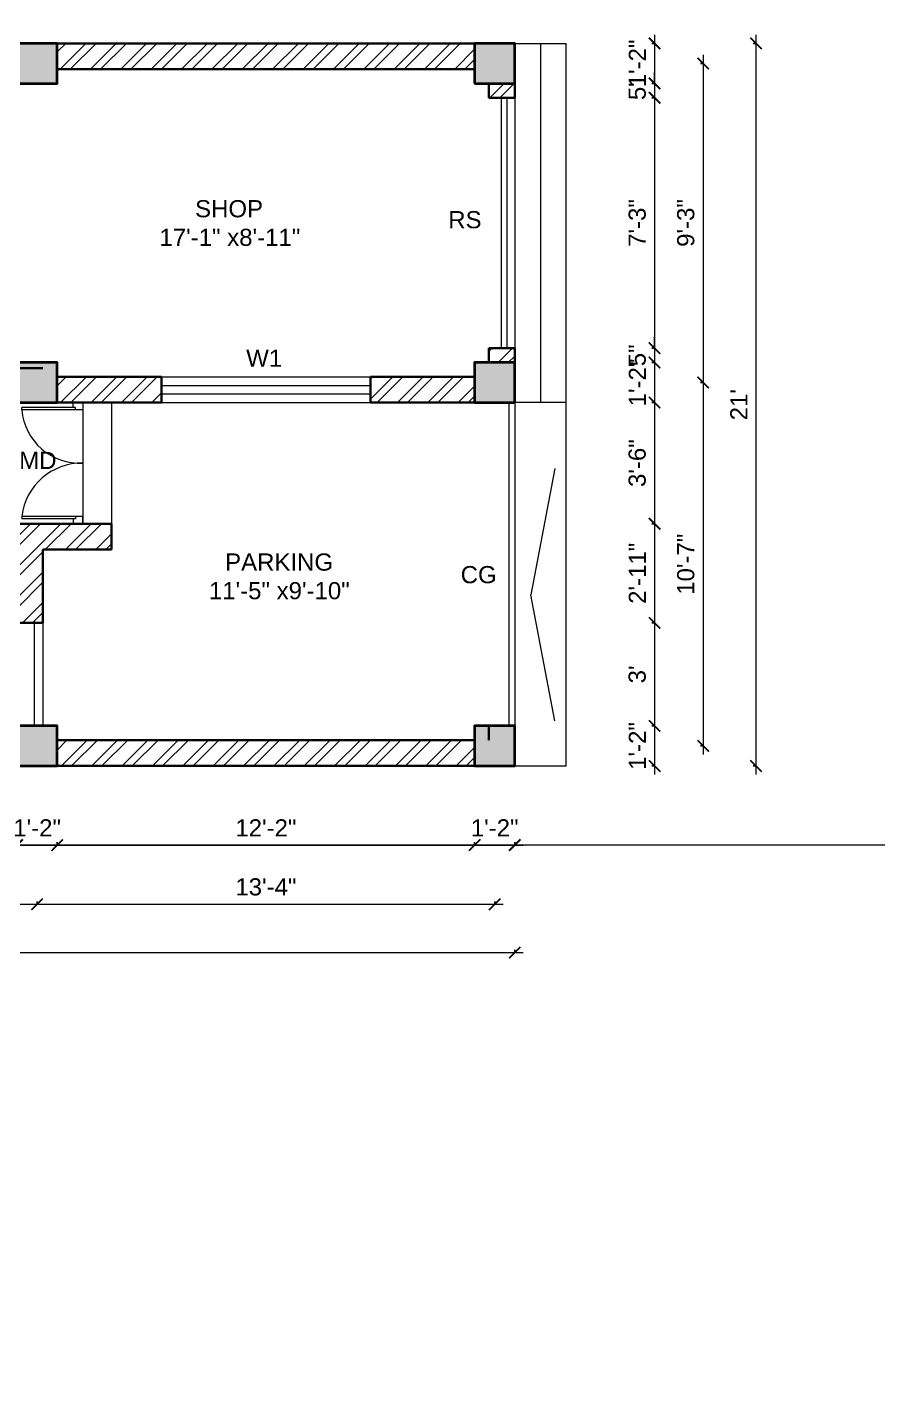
# Model space of a CAD drawing. Header units: inches. Extents: x -12071822 to 12321209, y -1222525 to 1319227.
# Drawn here: x 117506.6 to 117803.9, y 46205.2 to 46678.9 of the extents above; entities that cross this region are included whole.
import ezdxf

# ---------------------------------------------------------------- set-up
doc = ezdxf.new("R2010")
doc.units = ezdxf.units.IN
doc.header["$MEASUREMENT"] = 0
doc.header["$PDMODE"] = 35
for name, color, linetype, lineweight in [('Column', 181, 'Continuous', 40), ('Dimension', 130, 'Continuous', 9), ('Hatch', 9, 'Continuous', 9), ('Stairs', 61, 'Continuous', 18), ('TEXT', 255, 'Continuous', 35), ('Walls', 11, 'Continuous', 35), ('Windows', 151, 'Continuous', 15)]:
    doc.layers.add(name, color=color, linetype=linetype, lineweight=lineweight)
doc.styles.get("Standard").update_dxf_attribs({"font": 'arial.ttf'})
doc.dimstyles.get("Standard").update_dxf_attribs({"dimtxt": 6, "dimasz": 4, "dimexe": 0, "dimexo": 6, "dimgap": 3, "dimtad": 1, "dimdec": 0, "dimzin": 0, "dimdsep": 46, "dimlunit": 4, "dimtxsty": 'Standard', "dimblk": 'ARCHTICK', "dimcen": 0.09, "dimdle": 3, "dimclrd": 256, "dimadec": 0, "dimazin": 0, "dimtfac": 1, "dimtdec": 0, "dimtofl": 0, "dimtmove": 0, "dimatfit": 3, "dimfxl": 1, "dimfxlon": 1, "dimtolj": 1, "dimtzin": 0, "dimlwd": -1, "dimarcsym": 0})
pattern_1 = [(45, (-5410.089, 7867.5356), (-5.30330086, 5.30330086), []), (45, (-5406.5535, 7867.5356), (-5.30330086, 5.30330086), [])]
pattern_2 = [(45, (-5409.089, 7867.5356), (-5.30330086, 5.30330086), []), (45, (-5405.5535, 7867.5356), (-5.30330086, 5.30330086), [])]

# ---------------------------------------------------------------- blocks, each defined once
blk = doc.blocks.new('colm')
at = {"layer": 'Hatch'}
h = blk.add_hatch(color=256, dxfattribs=at)
h.dxf.hatch_style = 1
h.paths.add_polyline_path([(66705.71, 8319.73), (66705.71, 8307.73), (66717.71, 8307.73), (66717.71, 8319.73)])
at = {"layer": 'Column'}
blk.add_lwpolyline([(66705.71, 8307.73), (66717.71, 8307.73), (66717.71, 8319.73), (66705.71, 8319.73)], close=True, dxfattribs=at)
blk = doc.blocks.new('hghdg')
at = {"layer": 'Windows'}
for p, q in [((98024.54, 19731.64), (98024.54, 19751.9)), ((98025.51, 19751.9), (98024.54, 19751.9)), ((98025.51, 19730.66), (98025.51, 19751.92)), ((98067.62, 19730.66), (98067.62, 19751.92)), ((98067.62, 19751.9), (98068.59, 19751.9)), ((98068.59, 19731.64), (98068.59, 19751.9)), ((98024.54, 19731.64), (98022.59, 19731.64)), ((98022.59, 19731.64), (98022.59, 19727.74)), ((98024.54, 19730.66), (98024.54, 19731.64)), ((98025.51, 19730.66), (98024.54, 19730.66)), ((98025.51, 19727.74), (98025.51, 19730.66)), ((98067.62, 19727.74), (98067.62, 19730.66)), ((98067.62, 19730.66), (98068.59, 19730.66)), ((98068.59, 19730.66), (98068.59, 19731.64)), ((98068.59, 19731.64), (98070.54, 19731.64)), ((98070.54, 19731.64), (98070.54, 19727.74)), ((98022.59, 19727.74), (98025.51, 19727.74)), ((98070.54, 19727.74), (98067.62, 19727.74))]:
    blk.add_line(p, q, dxfattribs=at)
for centre, radius, start, end in [((98022.69, 19728.19), 23.88, 358.9393, 83.2199), ((98069.47, 19729.03), 22.94, 94.6313, 183.2095)]:
    blk.add_arc(centre, radius, start, end, dxfattribs=at)
blk = doc.blocks.new('_ArchTick')
at = {"color": 0, "linetype": 'ByBlock', "const_width": 0.15}
blk.add_lwpolyline([(-0.5, -0.5), (0.5, 0.5)], dxfattribs=at)
blk = doc.blocks.new('*D1889')
at = {"layer": 'Defpoints', "color": 0, "transparency": 16777216}
for p in [(117517.13, 46700.77), (117503.13, 46673.24), (117517.13, 46673.24)]:
    blk.add_point(p, dxfattribs=at)
at = {"layer": 'Dimension', "transparency": 16777216}
blk.add_line((117500.13, 46700.77), (117520.13, 46700.77), dxfattribs=at)
at = {"layer": 'Dimension', "color": 0, "lineweight": -2, "transparency": 16777216}
for p, q in [((117503.13, 46699.77), (117503.13, 46700.77)), ((117517.13, 46699.77), (117517.13, 46700.77))]:
    blk.add_line(p, q, dxfattribs=at)
at = {"layer": 'Dimension', "transparency": 16777216, "xscale": 4, "yscale": 4, "zscale": 4, "rotation": 180}
blk.add_blockref('_ArchTick', (117503.13, 46700.77), dxfattribs=at)
at = {"layer": 'Dimension', "transparency": 16777216, "xscale": 4, "yscale": 4, "zscale": 4}
blk.add_blockref('_ArchTick', (117517.13, 46700.77), dxfattribs=at)
at = {"layer": 'Dimension', "color": 0, "lineweight": -2, "transparency": 16777216, "insert": (117510.13, 46706.78), "char_height": 6, "attachment_point": 5}
blk.add_mtext('\\A1;1\'-2"', dxfattribs=at)
blk = doc.blocks.new('*D1890')
at = {"layer": 'Defpoints', "color": 0, "transparency": 16777216}
for p in [(117663.01, 46700.77), (117517.13, 46673.24), (117663.01, 46673.24)]:
    blk.add_point(p, dxfattribs=at)
at = {"layer": 'Dimension', "transparency": 16777216}
blk.add_line((117514.13, 46700.77), (117666.01, 46700.77), dxfattribs=at)
at = {"layer": 'Dimension', "color": 0, "lineweight": -2, "transparency": 16777216}
for p, q in [((117517.13, 46699.77), (117517.13, 46700.77)), ((117663.01, 46699.77), (117663.01, 46700.77))]:
    blk.add_line(p, q, dxfattribs=at)
at = {"layer": 'Dimension', "transparency": 16777216, "xscale": 4, "yscale": 4, "zscale": 4, "rotation": 180}
blk.add_blockref('_ArchTick', (117517.13, 46700.77), dxfattribs=at)
at = {"layer": 'Dimension', "transparency": 16777216, "xscale": 4, "yscale": 4, "zscale": 4}
blk.add_blockref('_ArchTick', (117663.01, 46700.77), dxfattribs=at)
at = {"layer": 'Dimension', "color": 0, "lineweight": -2, "transparency": 16777216, "insert": (117590.07, 46706.78), "char_height": 6, "attachment_point": 5}
blk.add_mtext('\\A1;12\'-2"', dxfattribs=at)
blk = doc.blocks.new('*D1891')
at = {"layer": 'Defpoints', "color": 0, "transparency": 16777216}
for p in [(117677.01, 46700.77), (117663.01, 46673.24), (117677.01, 46673.24)]:
    blk.add_point(p, dxfattribs=at)
at = {"layer": 'Dimension', "transparency": 16777216}
blk.add_line((117660.01, 46700.77), (117680.01, 46700.77), dxfattribs=at)
at = {"layer": 'Dimension', "color": 0, "lineweight": -2, "transparency": 16777216}
for p, q in [((117663.01, 46699.77), (117663.01, 46700.77)), ((117677.01, 46699.77), (117677.01, 46700.77))]:
    blk.add_line(p, q, dxfattribs=at)
at = {"layer": 'Dimension', "transparency": 16777216, "xscale": 4, "yscale": 4, "zscale": 4, "rotation": 180}
blk.add_blockref('_ArchTick', (117663.01, 46700.77), dxfattribs=at)
at = {"layer": 'Dimension', "transparency": 16777216, "xscale": 4, "yscale": 4, "zscale": 4}
blk.add_blockref('_ArchTick', (117677.01, 46700.77), dxfattribs=at)
at = {"layer": 'Dimension', "color": 0, "lineweight": -2, "transparency": 16777216, "insert": (117670.01, 46706.78), "char_height": 6, "attachment_point": 5}
blk.add_mtext('\\A1;1\'-2"', dxfattribs=at)
blk = doc.blocks.new('*D1893')
at = {"layer": 'Defpoints', "color": 0, "transparency": 16777216}
for p in [(117510.13, 46715.79), (117323.13, 46673.24), (117510.13, 46673.24)]:
    blk.add_point(p, dxfattribs=at)
at = {"layer": 'Dimension', "transparency": 16777216}
blk.add_line((117320.13, 46715.79), (117513.13, 46715.79), dxfattribs=at)
at = {"layer": 'Dimension', "color": 0, "lineweight": -2, "transparency": 16777216}
for p, q in [((117323.13, 46714.79), (117323.13, 46715.79)), ((117510.13, 46714.79), (117510.13, 46715.79))]:
    blk.add_line(p, q, dxfattribs=at)
at = {"layer": 'Dimension', "transparency": 16777216, "xscale": 4, "yscale": 4, "zscale": 4, "rotation": 180}
blk.add_blockref('_ArchTick', (117323.13, 46715.79), dxfattribs=at)
at = {"layer": 'Dimension', "transparency": 16777216, "xscale": 4, "yscale": 4, "zscale": 4}
blk.add_blockref('_ArchTick', (117510.13, 46715.79), dxfattribs=at)
at = {"layer": 'Dimension', "color": 0, "lineweight": -2, "transparency": 16777216, "insert": (117416.63, 46721.85), "char_height": 6, "attachment_point": 5}
blk.add_mtext('\\A1;15\'-7"', dxfattribs=at)
blk = doc.blocks.new('*D1894')
at = {"layer": 'Defpoints', "color": 0, "transparency": 16777216}
for p in [(117670.01, 46715.79), (117510.13, 46673.24), (117670.01, 46673.24)]:
    blk.add_point(p, dxfattribs=at)
at = {"layer": 'Dimension', "transparency": 16777216}
blk.add_line((117507.13, 46715.79), (117673.01, 46715.79), dxfattribs=at)
at = {"layer": 'Dimension', "color": 0, "lineweight": -2, "transparency": 16777216}
for p, q in [((117510.13, 46714.79), (117510.13, 46715.79)), ((117670.01, 46714.79), (117670.01, 46715.79))]:
    blk.add_line(p, q, dxfattribs=at)
at = {"layer": 'Dimension', "transparency": 16777216, "xscale": 4, "yscale": 4, "zscale": 4, "rotation": 180}
blk.add_blockref('_ArchTick', (117510.13, 46715.79), dxfattribs=at)
at = {"layer": 'Dimension', "transparency": 16777216, "xscale": 4, "yscale": 4, "zscale": 4}
blk.add_blockref('_ArchTick', (117670.01, 46715.79), dxfattribs=at)
at = {"layer": 'Dimension', "color": 0, "lineweight": -2, "transparency": 16777216, "insert": (117590.07, 46721.85), "char_height": 6, "attachment_point": 5}
blk.add_mtext('\\A1;13\'-4"', dxfattribs=at)
blk = doc.blocks.new('*D1824')
at = {"layer": 'Defpoints', "color": 0, "transparency": 16777216}
for p in [(117677.01, 46732.36), (117177.31, 46673.24), (117677.01, 46673.24)]:
    blk.add_point(p, dxfattribs=at)
at = {"layer": 'Dimension', "transparency": 16777216}
blk.add_line((117174.31, 46732.36), (117680.01, 46732.36), dxfattribs=at)
at = {"layer": 'Dimension', "color": 0, "lineweight": -2, "transparency": 16777216}
for p, q in [((117177.31, 46731.36), (117177.31, 46732.36)), ((117677.01, 46731.36), (117677.01, 46732.36))]:
    blk.add_line(p, q, dxfattribs=at)
at = {"layer": 'Dimension', "transparency": 16777216, "xscale": 4, "yscale": 4, "zscale": 4, "rotation": 180}
blk.add_blockref('_ArchTick', (117177.31, 46732.36), dxfattribs=at)
at = {"layer": 'Dimension', "transparency": 16777216, "xscale": 4, "yscale": 4, "zscale": 4}
blk.add_blockref('_ArchTick', (117677.01, 46732.36), dxfattribs=at)
at = {"layer": 'Dimension', "color": 0, "lineweight": -2, "transparency": 16777216, "insert": (117427.16, 46738.42), "char_height": 6, "attachment_point": 5}
blk.add_mtext('\\A1;41\'-8"', dxfattribs=at)
blk = doc.blocks.new('*D1907')
at = {"layer": 'Defpoints', "color": 0, "transparency": 16777216}
for p in [(117503.13, 46420.74), (117517.13, 46420.74), (117517.13, 46393.1)]:
    blk.add_point(p, dxfattribs=at)
at = {"layer": 'Dimension', "transparency": 16777216}
blk.add_line((117500.13, 46393.1), (117520.13, 46393.1), dxfattribs=at)
at = {"layer": 'Dimension', "color": 0, "lineweight": -2, "transparency": 16777216}
for p, q in [((117503.13, 46394.1), (117503.13, 46393.1)), ((117517.13, 46394.1), (117517.13, 46393.1))]:
    blk.add_line(p, q, dxfattribs=at)
at = {"layer": 'Dimension', "transparency": 16777216, "xscale": 4, "yscale": 4, "zscale": 4, "rotation": 180}
blk.add_blockref('_ArchTick', (117503.13, 46393.1), dxfattribs=at)
at = {"layer": 'Dimension', "transparency": 16777216, "xscale": 4, "yscale": 4, "zscale": 4}
blk.add_blockref('_ArchTick', (117517.13, 46393.1), dxfattribs=at)
at = {"layer": 'Dimension', "color": 0, "lineweight": -2, "transparency": 16777216, "insert": (117510.13, 46399.12), "char_height": 6, "attachment_point": 5}
blk.add_mtext('\\A1;1\'-2"', dxfattribs=at)
blk = doc.blocks.new('*D1908')
at = {"layer": 'Defpoints', "color": 0, "transparency": 16777216}
for p in [(117517.13, 46420.74), (117663.01, 46420.74), (117663.01, 46393.1)]:
    blk.add_point(p, dxfattribs=at)
at = {"layer": 'Dimension', "transparency": 16777216}
blk.add_line((117514.13, 46393.1), (117666.01, 46393.1), dxfattribs=at)
at = {"layer": 'Dimension', "color": 0, "lineweight": -2, "transparency": 16777216}
for p, q in [((117517.13, 46394.1), (117517.13, 46393.1)), ((117663.01, 46394.1), (117663.01, 46393.1))]:
    blk.add_line(p, q, dxfattribs=at)
at = {"layer": 'Dimension', "transparency": 16777216, "xscale": 4, "yscale": 4, "zscale": 4, "rotation": 180}
blk.add_blockref('_ArchTick', (117517.13, 46393.1), dxfattribs=at)
at = {"layer": 'Dimension', "transparency": 16777216, "xscale": 4, "yscale": 4, "zscale": 4}
blk.add_blockref('_ArchTick', (117663.01, 46393.1), dxfattribs=at)
at = {"layer": 'Dimension', "color": 0, "lineweight": -2, "transparency": 16777216, "insert": (117590.07, 46399.12), "char_height": 6, "attachment_point": 5}
blk.add_mtext('\\A1;12\'-2"', dxfattribs=at)
blk = doc.blocks.new('*D1909')
at = {"layer": 'Defpoints', "color": 0, "transparency": 16777216}
for p in [(117663.01, 46420.74), (117677.01, 46420.74), (117677.01, 46393.1)]:
    blk.add_point(p, dxfattribs=at)
at = {"layer": 'Dimension', "transparency": 16777216}
blk.add_line((117660.01, 46393.1), (117680.01, 46393.1), dxfattribs=at)
at = {"layer": 'Dimension', "color": 0, "lineweight": -2, "transparency": 16777216}
for p, q in [((117663.01, 46394.1), (117663.01, 46393.1)), ((117677.01, 46394.1), (117677.01, 46393.1))]:
    blk.add_line(p, q, dxfattribs=at)
at = {"layer": 'Dimension', "transparency": 16777216, "xscale": 4, "yscale": 4, "zscale": 4, "rotation": 180}
blk.add_blockref('_ArchTick', (117663.01, 46393.1), dxfattribs=at)
at = {"layer": 'Dimension', "transparency": 16777216, "xscale": 4, "yscale": 4, "zscale": 4}
blk.add_blockref('_ArchTick', (117677.01, 46393.1), dxfattribs=at)
at = {"layer": 'Dimension', "color": 0, "lineweight": -2, "transparency": 16777216, "insert": (117670.01, 46399.12), "char_height": 6, "attachment_point": 5}
blk.add_mtext('\\A1;1\'-2"', dxfattribs=at)
blk = doc.blocks.new('*D1911')
at = {"layer": 'Defpoints', "color": 0, "transparency": 16777216}
for p in [(117323.13, 46420.74), (117510.13, 46420.74), (117510.13, 46372.41)]:
    blk.add_point(p, dxfattribs=at)
at = {"layer": 'Dimension', "transparency": 16777216}
blk.add_line((117320.13, 46372.41), (117513.13, 46372.41), dxfattribs=at)
at = {"layer": 'Dimension', "color": 0, "lineweight": -2, "transparency": 16777216}
for p, q in [((117323.13, 46373.41), (117323.13, 46372.41)), ((117510.13, 46373.41), (117510.13, 46372.41))]:
    blk.add_line(p, q, dxfattribs=at)
at = {"layer": 'Dimension', "transparency": 16777216, "xscale": 4, "yscale": 4, "zscale": 4, "rotation": 180}
blk.add_blockref('_ArchTick', (117323.13, 46372.41), dxfattribs=at)
at = {"layer": 'Dimension', "transparency": 16777216, "xscale": 4, "yscale": 4, "zscale": 4}
blk.add_blockref('_ArchTick', (117510.13, 46372.41), dxfattribs=at)
at = {"layer": 'Dimension', "color": 0, "lineweight": -2, "transparency": 16777216, "insert": (117416.63, 46378.47), "char_height": 6, "attachment_point": 5}
blk.add_mtext('\\A1;15\'-7"', dxfattribs=at)
blk = doc.blocks.new('*D1912')
at = {"layer": 'Defpoints', "color": 0, "transparency": 16777216}
for p in [(117510.13, 46420.74), (117670.01, 46420.74), (117670.01, 46372.41)]:
    blk.add_point(p, dxfattribs=at)
at = {"layer": 'Dimension', "transparency": 16777216}
blk.add_line((117507.13, 46372.41), (117673.01, 46372.41), dxfattribs=at)
at = {"layer": 'Dimension', "color": 0, "lineweight": -2, "transparency": 16777216}
for p, q in [((117510.13, 46373.41), (117510.13, 46372.41)), ((117670.01, 46373.41), (117670.01, 46372.41))]:
    blk.add_line(p, q, dxfattribs=at)
at = {"layer": 'Dimension', "transparency": 16777216, "xscale": 4, "yscale": 4, "zscale": 4, "rotation": 180}
blk.add_blockref('_ArchTick', (117510.13, 46372.41), dxfattribs=at)
at = {"layer": 'Dimension', "transparency": 16777216, "xscale": 4, "yscale": 4, "zscale": 4}
blk.add_blockref('_ArchTick', (117670.01, 46372.41), dxfattribs=at)
at = {"layer": 'Dimension', "color": 0, "lineweight": -2, "transparency": 16777216, "insert": (117590.07, 46378.47), "char_height": 6, "attachment_point": 5}
blk.add_mtext('\\A1;13\'-4"', dxfattribs=at)
blk = doc.blocks.new('*D1827')
at = {"layer": 'Defpoints', "color": 0, "transparency": 16777216}
for p in [(117177.31, 46497.74), (117677.01, 46420.74), (117677.01, 46355.54)]:
    blk.add_point(p, dxfattribs=at)
at = {"layer": 'Dimension', "transparency": 16777216}
blk.add_line((117174.31, 46355.54), (117680.01, 46355.54), dxfattribs=at)
at = {"layer": 'Dimension', "color": 0, "lineweight": -2, "transparency": 16777216}
for p, q in [((117177.31, 46356.54), (117177.31, 46355.54)), ((117677.01, 46356.54), (117677.01, 46355.54))]:
    blk.add_line(p, q, dxfattribs=at)
at = {"layer": 'Dimension', "transparency": 16777216, "xscale": 4, "yscale": 4, "zscale": 4, "rotation": 180}
blk.add_blockref('_ArchTick', (117177.31, 46355.54), dxfattribs=at)
at = {"layer": 'Dimension', "transparency": 16777216, "xscale": 4, "yscale": 4, "zscale": 4}
blk.add_blockref('_ArchTick', (117677.01, 46355.54), dxfattribs=at)
at = {"layer": 'Dimension', "color": 0, "lineweight": -2, "transparency": 16777216, "insert": (117427.16, 46361.6), "char_height": 6, "attachment_point": 5}
blk.add_mtext('\\A1;41\'-8"', dxfattribs=at)
blk = doc.blocks.new('*D1913')
at = {"layer": 'Defpoints', "color": 0, "transparency": 16777216}
for p in [(117677.01, 46673.24), (117677.01, 46659.24), (117725.89, 46659.24)]:
    blk.add_point(p, dxfattribs=at)
at = {"layer": 'Dimension', "transparency": 16777216}
blk.add_line((117725.89, 46676.24), (117725.89, 46656.24), dxfattribs=at)
at = {"layer": 'Dimension', "color": 0, "lineweight": -2, "transparency": 16777216}
for p, q in [((117724.89, 46673.24), (117725.89, 46673.24)), ((117724.89, 46659.24), (117725.89, 46659.24))]:
    blk.add_line(p, q, dxfattribs=at)
at = {"layer": 'Dimension', "transparency": 16777216, "xscale": 4, "yscale": 4, "zscale": 4}
for p, rotation in [((117725.89, 46673.24), 90), ((117725.89, 46659.24), 270)]:
    blk.add_blockref('_ArchTick', p, dxfattribs=dict(at, rotation=rotation))
at = {"layer": 'Dimension', "color": 0, "lineweight": -2, "transparency": 16777216, "insert": (117719.88, 46666.24), "char_height": 6, "attachment_point": 5, "rotation": 90}
blk.add_mtext('\\A1;1\'-2"', dxfattribs=at)
blk = doc.blocks.new('*D1828')
at = {"layer": 'Defpoints', "color": 0, "transparency": 16777216}
for p in [(117677.01, 46654.24), (117677.01, 46566.74), (117725.89, 46566.74)]:
    blk.add_point(p, dxfattribs=at)
at = {"layer": 'Dimension', "transparency": 16777216}
blk.add_line((117725.89, 46657.24), (117725.89, 46563.74), dxfattribs=at)
at = {"layer": 'Dimension', "color": 0, "lineweight": -2, "transparency": 16777216}
for p, q in [((117724.89, 46654.24), (117725.89, 46654.24)), ((117724.89, 46566.74), (117725.89, 46566.74))]:
    blk.add_line(p, q, dxfattribs=at)
at = {"layer": 'Dimension', "transparency": 16777216, "xscale": 4, "yscale": 4, "zscale": 4}
for p, rotation in [((117725.89, 46654.24), 90), ((117725.89, 46566.74), 270)]:
    blk.add_blockref('_ArchTick', p, dxfattribs=dict(at, rotation=rotation))
at = {"layer": 'Dimension', "color": 0, "lineweight": -2, "transparency": 16777216, "insert": (117719.83, 46610.49), "char_height": 6, "attachment_point": 5, "rotation": 90}
blk.add_mtext('\\A1;7\'-3"', dxfattribs=at)
blk = doc.blocks.new('*D1914')
at = {"layer": 'Defpoints', "color": 0, "transparency": 16777216}
for p in [(117677.01, 46561.74), (117677.01, 46547.74), (117725.89, 46547.74)]:
    blk.add_point(p, dxfattribs=at)
at = {"layer": 'Dimension', "color": 0, "lineweight": -2, "transparency": 16777216}
for p, q in [((117724.89, 46561.74), (117725.89, 46561.74)), ((117724.89, 46547.74), (117725.89, 46547.74))]:
    blk.add_line(p, q, dxfattribs=at)
at = {"layer": 'Dimension', "transparency": 16777216}
blk.add_line((117725.89, 46564.74), (117725.89, 46544.74), dxfattribs=at)
at = {"layer": 'Dimension', "transparency": 16777216, "xscale": 4, "yscale": 4, "zscale": 4}
for p, rotation in [((117725.89, 46561.74), 90), ((117725.89, 46547.74), 270)]:
    blk.add_blockref('_ArchTick', p, dxfattribs=dict(at, rotation=rotation))
at = {"layer": 'Dimension', "color": 0, "lineweight": -2, "transparency": 16777216, "insert": (117719.88, 46554.74), "char_height": 6, "attachment_point": 5, "rotation": 90}
blk.add_mtext('\\A1;1\'-2"', dxfattribs=at)
blk = doc.blocks.new('*D1915')
at = {"layer": 'Defpoints', "color": 0, "transparency": 16777216}
for p in [(117677.01, 46434.74), (117677.01, 46420.74), (117725.89, 46420.74)]:
    blk.add_point(p, dxfattribs=at)
at = {"layer": 'Dimension', "transparency": 16777216}
blk.add_line((117725.89, 46437.74), (117725.89, 46417.74), dxfattribs=at)
at = {"layer": 'Dimension', "color": 0, "lineweight": -2, "transparency": 16777216}
for p, q in [((117724.89, 46434.74), (117725.89, 46434.74)), ((117724.89, 46420.74), (117725.89, 46420.74))]:
    blk.add_line(p, q, dxfattribs=at)
at = {"layer": 'Dimension', "transparency": 16777216, "xscale": 4, "yscale": 4, "zscale": 4}
for p, rotation in [((117725.89, 46434.74), 90), ((117725.89, 46420.74), 270)]:
    blk.add_blockref('_ArchTick', p, dxfattribs=dict(at, rotation=rotation))
at = {"layer": 'Dimension', "color": 0, "lineweight": -2, "transparency": 16777216, "insert": (117719.88, 46427.74), "char_height": 6, "attachment_point": 5, "rotation": 90}
blk.add_mtext('\\A1;1\'-2"', dxfattribs=at)
blk = doc.blocks.new('*D1829')
at = {"layer": 'Defpoints', "color": 0, "transparency": 16777216}
for p in [(117677.01, 46566.74), (117677.01, 46561.74), (117725.89, 46561.74)]:
    blk.add_point(p, dxfattribs=at)
at = {"layer": 'Dimension', "transparency": 16777216}
for p, q in [((117725.89, 46566.74), (117725.89, 46570.74)), ((117725.89, 46561.74), (117725.89, 46557.74))]:
    blk.add_line(p, q, dxfattribs=at)
at = {"layer": 'Dimension', "color": 0, "lineweight": -2, "transparency": 16777216}
for p, q in [((117724.89, 46566.74), (117725.89, 46566.74)), ((117724.89, 46561.74), (117725.89, 46561.74))]:
    blk.add_line(p, q, dxfattribs=at)
at = {"layer": 'Dimension', "transparency": 16777216, "xscale": 4, "yscale": 4, "zscale": 4}
for p, rotation in [((117725.89, 46566.74), 270), ((117725.89, 46561.74), 90)]:
    blk.add_blockref('_ArchTick', p, dxfattribs=dict(at, rotation=rotation))
at = {"layer": 'Dimension', "color": 0, "lineweight": -2, "transparency": 16777216, "insert": (117719.84, 46564.24), "char_height": 6, "attachment_point": 5, "rotation": 90}
blk.add_mtext('\\A1;5"', dxfattribs=at)
blk = doc.blocks.new('*D1830')
at = {"layer": 'Defpoints', "color": 0, "transparency": 16777216}
for p in [(117677.01, 46659.24), (117725.89, 46659.24), (117677.01, 46654.24)]:
    blk.add_point(p, dxfattribs=at)
at = {"layer": 'Dimension', "transparency": 16777216}
for p, q in [((117725.89, 46659.24), (117725.89, 46663.24)), ((117725.89, 46654.24), (117725.89, 46650.24))]:
    blk.add_line(p, q, dxfattribs=at)
at = {"layer": 'Dimension', "color": 0, "lineweight": -2, "transparency": 16777216}
for p, q in [((117724.89, 46659.24), (117725.89, 46659.24)), ((117724.89, 46654.24), (117725.89, 46654.24))]:
    blk.add_line(p, q, dxfattribs=at)
at = {"layer": 'Dimension', "transparency": 16777216, "xscale": 4, "yscale": 4, "zscale": 4}
for p, rotation in [((117725.89, 46659.24), 270), ((117725.89, 46654.24), 90)]:
    blk.add_blockref('_ArchTick', p, dxfattribs=dict(at, rotation=rotation))
at = {"layer": 'Dimension', "color": 0, "lineweight": -2, "transparency": 16777216, "insert": (117719.84, 46657.24), "char_height": 6, "attachment_point": 5, "rotation": 90}
blk.add_mtext('\\A1;5"', dxfattribs=at)
blk = doc.blocks.new('*D1831')
at = {"layer": 'Defpoints', "color": 0, "transparency": 16777216}
for p in [(117677.01, 46666.24), (117677.01, 46554.74), (117742.87, 46554.74)]:
    blk.add_point(p, dxfattribs=at)
at = {"layer": 'Dimension', "color": 0, "lineweight": -2, "transparency": 16777216}
for p, q in [((117741.87, 46666.24), (117742.87, 46666.24)), ((117741.87, 46554.74), (117742.87, 46554.74))]:
    blk.add_line(p, q, dxfattribs=at)
at = {"layer": 'Dimension', "transparency": 16777216}
blk.add_line((117742.87, 46669.24), (117742.87, 46551.74), dxfattribs=at)
at = {"layer": 'Dimension', "transparency": 16777216, "xscale": 4, "yscale": 4, "zscale": 4}
for p, rotation in [((117742.87, 46666.24), 90), ((117742.87, 46554.74), 270)]:
    blk.add_blockref('_ArchTick', p, dxfattribs=dict(at, rotation=rotation))
at = {"layer": 'Dimension', "color": 0, "lineweight": -2, "transparency": 16777216, "insert": (117736.8, 46610.49), "char_height": 6, "attachment_point": 5, "rotation": 90}
blk.add_mtext('\\A1;9\'-3"', dxfattribs=at)
blk = doc.blocks.new('*D1916')
at = {"layer": 'Defpoints', "color": 0, "transparency": 16777216}
for p in [(117677.01, 46554.74), (117677.01, 46427.74), (117742.87, 46427.74)]:
    blk.add_point(p, dxfattribs=at)
at = {"layer": 'Dimension', "transparency": 16777216}
blk.add_line((117742.87, 46557.74), (117742.87, 46424.74), dxfattribs=at)
at = {"layer": 'Dimension', "color": 0, "lineweight": -2, "transparency": 16777216}
for p, q in [((117741.87, 46554.74), (117742.87, 46554.74)), ((117741.87, 46427.74), (117742.87, 46427.74))]:
    blk.add_line(p, q, dxfattribs=at)
at = {"layer": 'Dimension', "transparency": 16777216, "xscale": 4, "yscale": 4, "zscale": 4}
for p, rotation in [((117742.87, 46554.74), 90), ((117742.87, 46427.74), 270)]:
    blk.add_blockref('_ArchTick', p, dxfattribs=dict(at, rotation=rotation))
at = {"layer": 'Dimension', "color": 0, "lineweight": -2, "transparency": 16777216, "insert": (117736.81, 46491.24), "char_height": 6, "attachment_point": 5, "rotation": 90}
blk.add_mtext('\\A1;10\'-7"', dxfattribs=at)
blk = doc.blocks.new('*D1832')
at = {"layer": 'Defpoints', "color": 0, "transparency": 16777216}
for p in [(117677.01, 46673.24), (117761.34, 46673.24), (117677.01, 46420.74)]:
    blk.add_point(p, dxfattribs=at)
at = {"layer": 'Dimension', "transparency": 16777216}
blk.add_line((117761.34, 46417.74), (117761.34, 46676.24), dxfattribs=at)
at = {"layer": 'Dimension', "color": 0, "lineweight": -2, "transparency": 16777216}
for p, q in [((117760.34, 46673.24), (117761.34, 46673.24)), ((117760.34, 46420.74), (117761.34, 46420.74))]:
    blk.add_line(p, q, dxfattribs=at)
at = {"layer": 'Dimension', "transparency": 16777216, "xscale": 4, "yscale": 4, "zscale": 4}
for p, rotation in [((117761.34, 46673.24), 90), ((117761.34, 46420.74), 270)]:
    blk.add_blockref('_ArchTick', p, dxfattribs=dict(at, rotation=rotation))
at = {"layer": 'Dimension', "color": 0, "lineweight": -2, "transparency": 16777216, "insert": (117755.32, 46546.99), "char_height": 6, "attachment_point": 5, "rotation": 90}
blk.add_mtext("\\A1;21'", dxfattribs=at)
blk = doc.blocks.new('*D2038')
at = {"layer": 'Defpoints', "color": 0, "transparency": 16777216}
for p in [(117677.01, 46547.74), (117512.13, 46505.39), (117725.89, 46505.39)]:
    blk.add_point(p, dxfattribs=at)
at = {"layer": 'Dimension', "color": 0, "lineweight": -2, "transparency": 16777216}
for p, q in [((117724.89, 46547.74), (117725.89, 46547.74)), ((117724.89, 46505.39), (117725.89, 46505.39))]:
    blk.add_line(p, q, dxfattribs=at)
at = {"layer": 'Dimension', "transparency": 16777216}
blk.add_line((117725.89, 46550.74), (117725.89, 46502.39), dxfattribs=at)
at = {"layer": 'Dimension', "transparency": 16777216, "xscale": 4, "yscale": 4, "zscale": 4}
for p, rotation in [((117725.89, 46547.74), 90), ((117725.89, 46505.39), 270)]:
    blk.add_blockref('_ArchTick', p, dxfattribs=dict(at, rotation=rotation))
at = {"layer": 'Dimension', "color": 0, "transparency": 16777216, "insert": (117719.83, 46526.57), "char_height": 6, "attachment_point": 5, "rotation": 90}
blk.add_mtext('\\A1;3\'-6"', dxfattribs=at)
blk = doc.blocks.new('*D2039')
at = {"layer": 'Defpoints', "color": 0, "transparency": 16777216}
for p in [(117512.13, 46505.39), (117512.13, 46470.74), (117725.89, 46470.74)]:
    blk.add_point(p, dxfattribs=at)
at = {"layer": 'Dimension', "transparency": 16777216}
blk.add_line((117725.89, 46508.39), (117725.89, 46467.74), dxfattribs=at)
at = {"layer": 'Dimension', "color": 0, "lineweight": -2, "transparency": 16777216}
for p, q in [((117724.89, 46505.39), (117725.89, 46505.39)), ((117724.89, 46470.74), (117725.89, 46470.74))]:
    blk.add_line(p, q, dxfattribs=at)
at = {"layer": 'Dimension', "transparency": 16777216, "xscale": 4, "yscale": 4, "zscale": 4}
for p, rotation in [((117725.89, 46505.39), 90), ((117725.89, 46470.74), 270)]:
    blk.add_blockref('_ArchTick', p, dxfattribs=dict(at, rotation=rotation))
at = {"layer": 'Dimension', "color": 0, "transparency": 16777216, "insert": (117719.88, 46488.07), "char_height": 6, "attachment_point": 5, "rotation": 90}
blk.add_mtext('\\A1;2\'-11"', dxfattribs=at)
blk = doc.blocks.new('*D2040')
at = {"layer": 'Defpoints', "color": 0, "transparency": 16777216}
for p in [(117512.13, 46470.74), (117675.01, 46434.74), (117725.89, 46434.74)]:
    blk.add_point(p, dxfattribs=at)
at = {"layer": 'Dimension', "color": 0, "lineweight": -2, "transparency": 16777216}
for p, q in [((117724.89, 46470.74), (117725.89, 46470.74)), ((117724.89, 46434.74), (117725.89, 46434.74))]:
    blk.add_line(p, q, dxfattribs=at)
at = {"layer": 'Dimension', "transparency": 16777216}
blk.add_line((117725.89, 46473.74), (117725.89, 46431.74), dxfattribs=at)
at = {"layer": 'Dimension', "transparency": 16777216, "xscale": 4, "yscale": 4, "zscale": 4}
for p, rotation in [((117725.89, 46470.74), 90), ((117725.89, 46434.74), 270)]:
    blk.add_blockref('_ArchTick', p, dxfattribs=dict(at, rotation=rotation))
at = {"layer": 'Dimension', "color": 0, "transparency": 16777216, "insert": (117719.83, 46452.74), "char_height": 6, "attachment_point": 5, "rotation": 90}
blk.add_mtext("\\A1;3'", dxfattribs=at)
blk = doc.blocks.new('*D2058')
at = {"layer": 'Defpoints', "color": 0, "transparency": 16777216}
for p in [(117695.01, 46700.77), (117677.01, 46673.24), (117695.01, 46673.24)]:
    blk.add_point(p, dxfattribs=at)
at = {"layer": 'Dimension', "transparency": 16777216}
blk.add_line((117674.01, 46700.77), (117698.01, 46700.77), dxfattribs=at)
at = {"layer": 'Dimension', "color": 0, "lineweight": -2, "transparency": 16777216}
for p, q in [((117677.01, 46699.77), (117677.01, 46700.77)), ((117695.01, 46699.77), (117695.01, 46700.77))]:
    blk.add_line(p, q, dxfattribs=at)
at = {"layer": 'Dimension', "transparency": 16777216, "xscale": 4, "yscale": 4, "zscale": 4, "rotation": 180}
blk.add_blockref('_ArchTick', (117677.01, 46700.77), dxfattribs=at)
at = {"layer": 'Dimension', "transparency": 16777216, "xscale": 4, "yscale": 4, "zscale": 4}
blk.add_blockref('_ArchTick', (117695.01, 46700.77), dxfattribs=at)
at = {"layer": 'Dimension', "color": 0, "transparency": 16777216, "insert": (117686.01, 46706.83), "char_height": 6, "attachment_point": 5}
blk.add_mtext('\\A1;1\'-6"', dxfattribs=at)
blk = doc.blocks.new('*D1884')
at = {"layer": 'Defpoints', "color": 0, "transparency": 16777216}
for p in [(118231.81, 46420.74), (117503.13, 46393.1), (117503.13, 45856.16)]:
    blk.add_point(p, dxfattribs=at)
at = {"layer": 'Dimension', "transparency": 16777216}
blk.add_line((118234.81, 46393.1), (117500.13, 46393.1), dxfattribs=at)
at = {"layer": 'Dimension', "color": 0, "lineweight": -2, "transparency": 16777216}
for p, q in [((117503.13, 46392.1), (117503.13, 46393.1)), ((118231.81, 46394.1), (118231.81, 46393.1))]:
    blk.add_line(p, q, dxfattribs=at)
at = {"layer": 'Dimension', "transparency": 16777216, "xscale": 4, "yscale": 4, "zscale": 4, "rotation": 180}
blk.add_blockref('_ArchTick', (117503.13, 46393.1), dxfattribs=at)
at = {"layer": 'Dimension', "transparency": 16777216, "xscale": 4, "yscale": 4, "zscale": 4}
blk.add_blockref('_ArchTick', (118231.81, 46393.1), dxfattribs=at)
at = {"layer": 'Dimension', "color": 0, "transparency": 16777216, "insert": (117867.47, 46399.17), "char_height": 6, "attachment_point": 5}
blk.add_mtext('\\A1;60\'-9"', dxfattribs=at)

msp = doc.modelspace()

# ---------------------------------------------------------------- hatches: boundary and pattern name
at = {"layer": 'Hatch'}
h = msp.add_hatch(dxfattribs=at)
h.set_pattern_fill('ANSI32', color=256, scale=20)
h.set_pattern_definition(pattern_1)
h.paths.add_polyline_path([(117517.13, 46673.24), (117517.13, 46664.24), (117663.01, 46664.24), (117663.01, 46673.24)])
h = msp.add_hatch(dxfattribs=at)
h.set_pattern_fill('ANSI32', color=256, scale=20)
h.set_pattern_definition(pattern_2)
h.paths.add_polyline_path([(117677.01, 46654.24), (117677.01, 46659.24), (117668.01, 46659.24), (117668.01, 46654.24)])
h = msp.add_hatch(dxfattribs=at)
h.set_pattern_fill('ANSI32', color=256, scale=20)
h.set_pattern_definition(pattern_2)
h.paths.add_polyline_path([(117677.01, 46566.74), (117668.01, 46566.74), (117668.01, 46561.74), (117677.01, 46561.74)])
h = msp.add_hatch(dxfattribs=at)
h.set_pattern_fill('ANSI32', color=256, scale=20)
h.set_pattern_definition(pattern_1)
h.paths.add_polyline_path([(117553.57, 46547.74), (117553.57, 46556.74), (117517.13, 46556.74), (117517.13, 46547.74)])
h = msp.add_hatch(dxfattribs=at)
h.set_pattern_fill('ANSI32', color=256, scale=20)
h.set_pattern_definition(pattern_2)
h.paths.add_polyline_path([(117626.57, 46556.74), (117626.57, 46547.74), (117663.01, 46547.74), (117663.01, 46556.74)])
h = msp.add_hatch(dxfattribs=at)
h.set_pattern_fill('ANSI32', color=256, scale=20)
h.set_pattern_definition(pattern_1)
h.paths.add_polyline_path([(117536.13, 46505.39), (117503.13, 46505.39), (117503.13, 46470.74), (117512.13, 46470.74), (117512.13, 46496.39), (117536.13, 46496.39)])
h = msp.add_hatch(dxfattribs=at)
h.set_pattern_fill('ANSI32', color=256, scale=20)
h.set_pattern_definition(pattern_1)
h.paths.add_polyline_path([(117517.13, 46429.74), (117517.13, 46420.74), (117663.01, 46420.74), (117663.01, 46429.74)])

# ---------------------------------------------------------------- linework, layer by layer
at = {"layer": 'Stairs'}
for p, q in [((117526.13, 46547.74), (117526.13, 46505.39)), ((117536.13, 46547.74), (117536.13, 46496.39))]:
    msp.add_line(p, q, dxfattribs=at)
at = {"layer": 'Walls'}
for p, q in [((117517.13, 46673.24), (117663.01, 46673.24)), ((117517.13, 46664.24), (117663.01, 46664.24)), ((117668.01, 46659.24), (117668.01, 46654.24)), ((117677.01, 46659.24), (117677.01, 46654.24)), ((117668.01, 46654.24), (117677.01, 46654.24)), ((117668.01, 46566.74), (117668.01, 46561.74)), ((117668.01, 46566.74), (117677.01, 46566.74)), ((117677.01, 46566.74), (117677.01, 46561.74)), ((117512.13, 46559.74), (117503.13, 46559.74)), ((117517.13, 46556.74), (117553.57, 46556.74)), ((117553.57, 46556.74), (117553.57, 46547.74)), ((117626.57, 46556.74), (117663.01, 46556.74)), ((117626.57, 46556.74), (117626.57, 46547.74)), ((117517.13, 46547.74), (117553.57, 46547.74)), ((117626.57, 46547.74), (117663.01, 46547.74)), ((117503.13, 46505.39), (117536.13, 46505.39)), ((117536.13, 46505.39), (117536.13, 46496.39)), ((117512.13, 46496.39), (117512.13, 46470.74)), ((117536.13, 46496.39), (117512.13, 46496.39)), ((117512.13, 46470.74), (117503.13, 46470.74)), ((117668.01, 46434.74), (117668.01, 46429.74)), ((117663.01, 46429.74), (117517.13, 46429.74)), ((117663.01, 46420.74), (117517.13, 46420.74))]:
    msp.add_line(p, q, dxfattribs=at)
at = {"layer": 'Windows'}
for p, q in [((117677.01, 46673.24), (117695.01, 46673.24)), ((117686.01, 46673.24), (117686.01, 46547.74)), ((117695.01, 46547.74), (117695.01, 46673.24)), ((117672.29, 46654.24), (117672.29, 46566.74)), ((117674.29, 46654.24), (117674.29, 46566.74)), ((117677.01, 46654.24), (117677.01, 46566.74)), ((117553.57, 46556.74), (117626.57, 46556.74)), ((117553.57, 46553.74), (117626.57, 46553.74)), ((117553.57, 46550.74), (117626.57, 46550.74)), ((117553.57, 46547.74), (117626.57, 46547.74)), ((117675.01, 46547.74), (117675.01, 46434.74)), ((117677.01, 46547.74), (117677.01, 46434.74)), ((117695.01, 46547.74), (117677.01, 46547.74)), ((117695.01, 46420.74), (117695.01, 46547.74)), ((117691.01, 46524.64), (117682.68, 46480.57)), ((117691.01, 46436.52), (117682.68, 46480.57)), ((117509.13, 46470.74), (117509.13, 46434.74)), ((117512.13, 46470.74), (117512.13, 46434.74)), ((117677.01, 46420.74), (117695.01, 46420.74))]:
    msp.add_line(p, q, dxfattribs=at)

# ---------------------------------------------------------------- block references
at = {"layer": 'Column', "xscale": 1.166666666667879, "yscale": 1.166666666667879, "zscale": 1.166666666667879}
for p in [(39679.81, 36966.89), (39839.68, 36966.89), (39679.81, 36855.39), (39839.68, 36855.39), (39679.81, 36728.39), (39839.68, 36728.39)]:
    msp.add_blockref('colm', p, dxfattribs=at)
at = {"layer": 'Windows', "xscale": 0.8832182262158312, "yscale": 0.8832182262158312, "zscale": 0.8832182262158312, "rotation": 90}
msp.add_blockref('hghdg', (134950.03, -40069.94), dxfattribs=at)

# ---------------------------------------------------------------- texts
at = {"layer": 'TEXT', "char_height": 6}
for s, width, heights, insert, attachment_point in [('\\pi30.61264;SHOP\\P\\pi18.16039;17\'-1" x8\'-11"', 84.2389, [17.84], (117534.71, 46602.39), 7), ('\\pi4.08993;RS', 18.7269, [0], (117649.7, 46608.56), 7), ('W1', 18.7269, [0], (117583.18, 46566.24), 1), ('MD', 18.7269, [0], (117516.9, 46524.52), 9), ('\\pi23.84115;PARKING\\P\\pi18.16039;11\'-5" x9\'-10"', 84.2389, [0], (117551.98, 46478.92), 7), ('CG', 18.7269, [0], (117658.12, 46484.52), 7)]:
    msp.add_mtext_dynamic_manual_height_columns(s, width=width, gutter_width=1, heights=heights, dxfattribs=dict(at, insert=insert, attachment_point=attachment_point))

# ---------------------------------------------------------------- dimensions: what is measured, and where the dimension line sits
at = {"layer": 'Dimension', "lineweight": -2}
for base, p1, p2, picture, middle in [((117677.01, 46732.36), (117177.31, 46673.24), (117677.01, 46673.24), '*D1824', (117427.16, 46738.42)), ((117510.13, 46715.79), (117323.13, 46673.24), (117510.13, 46673.24), '*D1893', (117416.63, 46721.85)), ((117670.01, 46715.79), (117510.13, 46673.24), (117670.01, 46673.24), '*D1894', (117590.07, 46721.85)), ((117663.01, 46700.77), (117517.13, 46673.24), (117663.01, 46673.24), '*D1890', (117590.07, 46706.78)), ((117677.01, 46355.54), (117177.31, 46497.74), (117677.01, 46420.74), '*D1827', (117427.16, 46361.6)), ((117510.13, 46372.41), (117323.13, 46420.74), (117510.13, 46420.74), '*D1911', (117416.63, 46378.47)), ((117670.01, 46372.41), (117510.13, 46420.74), (117670.01, 46420.74), '*D1912', (117590.07, 46378.47)), ((117663.01, 46393.1), (117517.13, 46420.74), (117663.01, 46420.74), '*D1908', (117590.07, 46399.12))]:
    dim = msp.add_linear_dim(base=base, p1=p1, p2=p2, dimstyle='Standard', override={"dimtmove": 1}, dxfattribs=at)
    dim.commit()
    dim.dimension.update_dxf_attribs({"geometry": picture, "text_midpoint": middle})
for base, p1, p2, picture, middle in [((117517.13, 46700.77), (117503.13, 46673.24), (117517.13, 46673.24), '*D1889', (117510.13, 46700.77)), ((117677.01, 46700.77), (117663.01, 46673.24), (117677.01, 46673.24), '*D1891', (117670.01, 46700.77)), ((117517.13, 46393.1), (117503.13, 46420.74), (117517.13, 46420.74), '*D1907', (117510.13, 46393.1)), ((117677.01, 46393.1), (117663.01, 46420.74), (117677.01, 46420.74), '*D1909', (117670.01, 46393.1))]:
    dim = msp.add_linear_dim(base=base, p1=p1, p2=p2, dimstyle='Standard', override={"dimtmove": 1}, dxfattribs=at)
    dim.commit()
    dim.dimension.update_dxf_attribs({"geometry": picture, "text_midpoint": middle, "dimtype": 160})
at = {"layer": 'Dimension'}
dim = msp.add_linear_dim(base=(117695.01, 46700.77), p1=(117677.01, 46673.24), p2=(117695.01, 46673.24), dimstyle='Standard', override={"dimtmove": 1}, dxfattribs=at)
dim.commit()
dim.dimension.update_dxf_attribs({"geometry": '*D2058', "text_midpoint": (117686.01, 46700.77), "dimtype": 160})
at = {"layer": 'Dimension', "lineweight": -2}
for base, p1, p2, picture, middle in [((117725.89, 46659.24), (117677.01, 46673.24), (117677.01, 46659.24), '*D1913', (117725.89, 46666.24)), ((117725.89, 46659.24), (117677.01, 46654.24), (117677.01, 46659.24), '*D1830', (117725.89, 46657.24)), ((117725.89, 46561.74), (117677.01, 46566.74), (117677.01, 46561.74), '*D1829', (117725.89, 46564.24)), ((117725.89, 46547.74), (117677.01, 46561.74), (117677.01, 46547.74), '*D1914', (117725.89, 46554.74)), ((117725.89, 46420.74), (117677.01, 46434.74), (117677.01, 46420.74), '*D1915', (117725.89, 46427.74))]:
    dim = msp.add_linear_dim(base=base, p1=p1, p2=p2, angle=90, dimstyle='Standard', override={"dimtmove": 1}, dxfattribs=at)
    dim.commit()
    dim.dimension.update_dxf_attribs({"geometry": picture, "text_midpoint": middle, "dimtype": 160})
for base, p1, p2, picture, middle in [((117761.3363, 46673.2376), (117677.005, 46420.74), (117677.005, 46673.2376), '*D1832', (117755.324, 46546.9888)), ((117742.8696, 46554.74), (117677.005, 46666.2376), (117677.005, 46554.74), '*D1831', (117736.8041, 46610.4888)), ((117725.8924, 46566.74), (117677.005, 46654.2376), (117677.005, 46566.74), '*D1828', (117719.8269, 46610.4888)), ((117742.87, 46427.74), (117677.01, 46554.74), (117677.01, 46427.74), '*D1916', (117736.81, 46491.24))]:
    dim = msp.add_linear_dim(base=base, p1=p1, p2=p2, angle=90, dimstyle='Standard', override={"dimtmove": 1}, dxfattribs=at)
    dim.commit()
    dim.dimension.update_dxf_attribs({"geometry": picture, "text_midpoint": middle})
at = {"layer": 'Dimension'}
for base, p1, p2, picture, middle in [((117725.89, 46505.39), (117677.01, 46547.74), (117512.13, 46505.39), '*D2038', (117719.83, 46526.57)), ((117725.89, 46470.74), (117512.13, 46505.39), (117512.13, 46470.74), '*D2039', (117719.88, 46488.07)), ((117725.89, 46434.74), (117512.13, 46470.74), (117675.01, 46434.74), '*D2040', (117719.83, 46452.74))]:
    dim = msp.add_linear_dim(base=base, p1=p1, p2=p2, angle=90, dimstyle='Standard', override={"dimtmove": 1}, dxfattribs=at)
    dim.commit()
    dim.dimension.update_dxf_attribs({"geometry": picture, "text_midpoint": middle})
dim = msp.add_linear_dim(base=(117503.13, 46393.1), p1=(118231.81, 46420.74), p2=(117503.13, 45856.16), dimstyle='Standard', override={"dimtmove": 1}, dxfattribs=at)
dim.commit()
dim.dimension.update_dxf_attribs({"geometry": '*D1884', "text_midpoint": (117867.47, 46399.17)})

doc.saveas('drawing.dxf')
